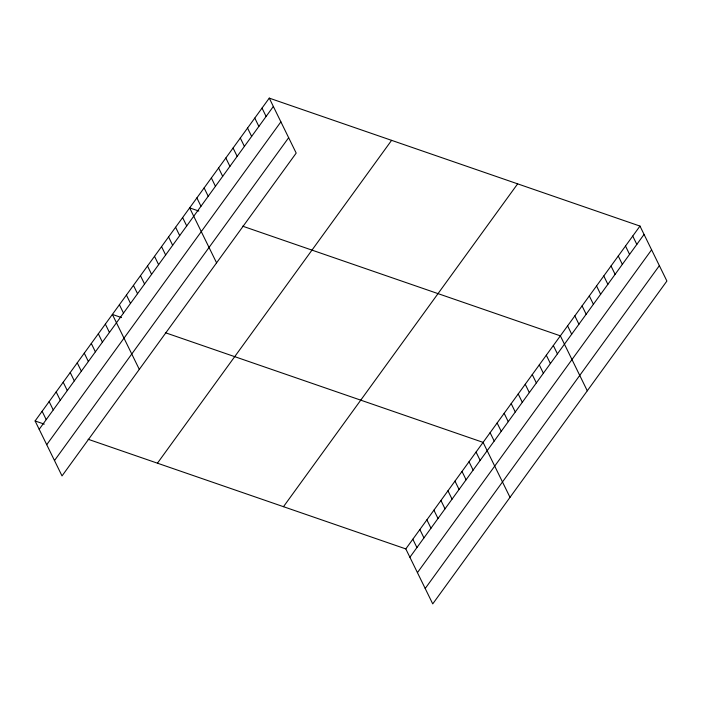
<?xml version="1.0" encoding="UTF-8"?>
<svg xmlns="http://www.w3.org/2000/svg" width="702" height="702" viewBox="0 0 702 702"><rect width="100%" height="100%" fill="white"/><g stroke="black" fill="none" stroke-linecap="round" stroke-linejoin="round"><path stroke-width="1.05" d="M269.261 98.122L296.191 153.089L62.022 475.921L35.1 420.963L269.261 98.122L639.978 226.079L666.9 281.037L432.739 603.878L405.809 548.911L88.11 439.259M39.189 429.308L273.35 106.467M46.727 444.691L280.888 121.85M54.493 460.538L288.654 137.706M157.432 463.188L391.593 140.347M283.476 506.686L517.637 183.854M405.809 548.911L639.978 226.079M409.898 557.256L644.059 234.424M417.436 572.639L651.596 249.807M425.201 588.495L659.362 265.654M198.824 211.056L189.645 207.889L216.576 262.846M242.655 226.184L560.363 335.846L587.284 390.803M121.551 317.594L112.373 314.426L139.303 369.384M165.382 332.722L483.09 442.374L510.012 497.341M35.1 420.963L44.279 424.131M632.739 236.056L636.828 244.401M625.5 246.033L629.589 254.378M618.26 256.011L622.349 264.356M611.021 265.988L615.11 274.333M603.79 275.974L607.871 284.319M596.551 285.951L600.64 294.296M589.311 295.928L593.401 304.273M582.072 305.905L586.161 314.25M574.833 315.882L578.922 324.227M567.593 325.86L571.682 334.205M553.334 345.524L557.423 353.869M546.314 355.212L550.394 363.557M539.285 364.9L543.374 373.245M532.256 374.578L536.346 382.923M525.236 384.266L529.326 392.611M518.208 393.954L522.297 402.299M511.188 403.641L515.277 411.986M504.159 413.32L508.248 421.665M497.139 423.008L501.228 431.353M490.11 432.695L494.199 441.04M476.061 452.062L480.15 460.407M469.033 461.749L473.122 470.094M462.013 471.437L466.102 479.782M454.984 481.116L459.073 489.461M262.022 108.099L266.111 116.444M447.964 490.803L452.053 499.148M254.791 118.085L258.871 126.43M440.935 500.491L445.024 508.836M247.552 128.062L251.641 136.407M433.915 510.178L438.004 518.515M240.312 138.04L244.401 146.385M426.886 519.857L430.975 528.202M233.073 148.017L237.162 156.362M419.866 529.545L423.947 537.89M412.837 539.233L416.927 547.578M225.833 157.994L229.923 166.339M218.594 167.971L222.683 176.316M211.363 177.957L215.444 186.293M204.124 187.934L208.213 196.279M196.885 197.911L200.974 206.256M182.625 217.576L186.714 225.921M175.597 227.255L179.686 235.6M168.577 236.943L172.657 245.288M161.548 246.63L165.637 254.975M154.519 256.318L158.608 264.663M147.499 265.997L151.588 274.342M140.47 275.684L144.559 284.029M133.45 285.372L137.539 293.717M126.421 295.051L130.511 303.396M119.401 304.738L123.491 313.083M105.353 324.113L109.433 332.458M98.324 333.792L102.413 342.137M91.295 343.48L95.384 351.825M84.275 353.167L88.364 361.512M77.246 362.846L81.335 371.191M70.226 372.534L74.315 380.879M63.198 382.221L67.287 390.566M56.178 391.909L60.267 400.254M49.149 401.588L53.238 409.933M42.129 411.275L46.209 419.62"/></g></svg>
